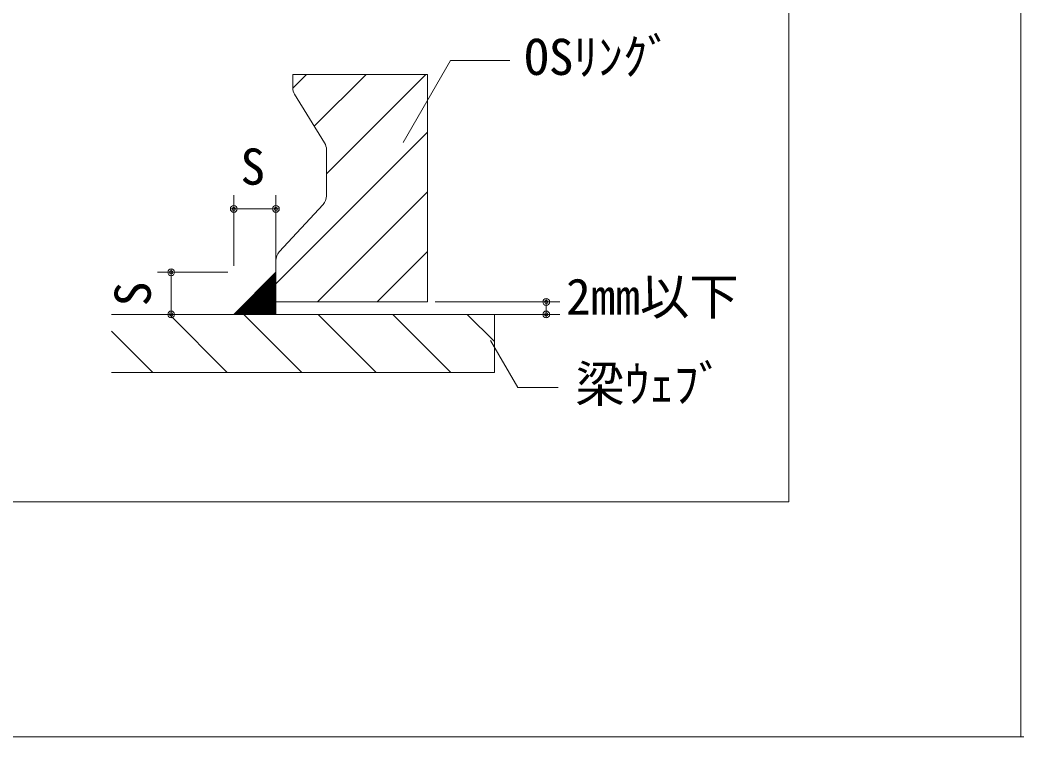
# Model space of a CAD drawing. Units: millimetres, scale not verified. Extents: x -3772 to 3772, y -2667 to 2667.
# Drawn here: x 2796 to 3772, y -2667 to -1970 of the extents above; entities that cross this region are included whole.
import ezdxf
from ezdxf.enums import TextEntityAlignment as Align

# ---------------------------------------------------------------- set-up
doc = ezdxf.new("R2010")
doc.units = ezdxf.units.MM
doc.header["$LTSCALE"] = 8
for name, color, linetype, lineweight in [('0-0_0', 7, 'Continuous', 18), ('0-2_WAKU', 7, 'Continuous', 18), ('0-6_Defpoints', 7, 'Continuous', 18)]:
    doc.layers.add(name, color=color, linetype=linetype, lineweight=lineweight)
doc.styles.add('ＭＳ ゴシック', font='')
doc.styles.get('ＭＳ ゴシック').set_extended_font_data('MS Gothic')

msp = doc.modelspace()

# ---------------------------------------------------------------- linework, layer by layer
at = {"layer": '0-0_0'}
for p, q in [((3060.923, -2023.103), (3060.923, -2036.011)), ((3060.923, -2023.103), (3192.012, -2023.103)), ((3074.443, -2023.103), (3060.938, -2036.608)), ((3132.376, -2023.103), (3081.901, -2073.578)), ((3190.31, -2023.103), (3093.695, -2119.718)), ((3192.012, -2023.103), (3192.012, -2244.315)), ((3091.872, -2089.782), (3062.746, -2042.452)), ((3192.012, -2079.335), (3044.537, -2226.809)), ((3093.695, -2096.222), (3093.695, -2141.194)), ((3192.012, -2137.268), (3084.965, -2244.315)), ((3003.572, -2209.084), (3003.572, -2140.615)), ((3044.537, -2209.084), (3044.537, -2140.615)), ((3000.127, -2153.865), (3047.85, -2153.865)), ((3090.436, -2149.529), (3047.796, -2195.723)), ((3192.012, -2195.202), (3142.898, -2244.315)), ((3044.537, -2204.058), (3044.537, -2244.315)), ((2997.916, -2215.485), (2929.447, -2215.485)), ((2942.696, -2259.895), (2942.696, -2212.173)), ((3044.537, -2215.485), (3003.572, -2256.45)), ((3044.537, -2210.459), (3044.537, -2256.45)), ((3044.537, -2235.459), (3034.55, -2225.472)), ((3044.537, -2234.252), (3035.154, -2224.869)), ((3044.537, -2233.045), (3035.757, -2224.265)), ((3044.537, -2231.838), (3036.361, -2223.662)), ((3044.537, -2230.631), (3036.964, -2223.058)), ((3044.537, -2229.424), (3037.568, -2222.455)), ((3044.537, -2228.217), (3038.171, -2221.851)), ((3044.537, -2227.01), (3038.775, -2221.248)), ((3044.537, -2225.803), (3039.378, -2220.644)), ((3044.537, -2224.596), (3039.982, -2220.041)), ((3044.537, -2223.389), (3040.585, -2219.437)), ((3044.537, -2222.182), (3041.189, -2218.834)), ((3044.537, -2220.975), (3041.792, -2218.23)), ((3044.537, -2219.768), (3042.396, -2217.627)), ((3044.537, -2218.562), (3042.999, -2217.023)), ((3044.537, -2217.355), (3043.603, -2216.42)), ((3044.537, -2216.148), (3044.206, -2215.816)), ((3044.537, -2254.77), (3024.895, -2235.128)), ((3044.537, -2253.563), (3025.498, -2234.524)), ((3044.537, -2252.356), (3026.102, -2233.921)), ((3044.537, -2251.149), (3026.705, -2233.317)), ((3044.537, -2249.942), (3027.309, -2232.714)), ((3044.537, -2248.735), (3027.912, -2232.11)), ((3044.537, -2247.528), (3028.516, -2231.507)), ((3044.537, -2246.321), (3029.119, -2230.903)), ((3044.537, -2245.114), (3029.723, -2230.3)), ((3044.537, -2243.907), (3030.326, -2229.696)), ((3044.537, -2242.7), (3030.93, -2229.093)), ((3044.537, -2241.494), (3031.533, -2228.489)), ((3044.537, -2240.287), (3032.137, -2227.886)), ((3044.537, -2239.08), (3032.74, -2227.282)), ((3044.537, -2237.873), (3033.344, -2226.679)), ((3044.537, -2236.666), (3033.947, -2226.075)), ((3026.907, -2256.45), (3015.239, -2244.783)), ((3028.113, -2256.45), (3015.843, -2244.18)), ((3029.32, -2256.45), (3016.446, -2243.576)), ((3030.527, -2256.45), (3017.05, -2242.973)), ((3031.734, -2256.45), (3017.653, -2242.369)), ((3032.941, -2256.45), (3018.257, -2241.766)), ((3034.148, -2256.45), (3018.86, -2241.162)), ((3035.355, -2256.45), (3019.464, -2240.559)), ((3036.562, -2256.45), (3020.067, -2239.955)), ((3037.769, -2256.45), (3020.671, -2239.352)), ((3038.976, -2256.45), (3021.274, -2238.748)), ((3040.183, -2256.45), (3021.878, -2238.145)), ((3041.39, -2256.45), (3022.481, -2237.541)), ((3042.597, -2256.45), (3023.084, -2236.938)), ((3043.804, -2256.45), (3023.688, -2236.335)), ((3044.537, -2255.977), (3024.291, -2235.731)), ((3044.537, -2244.315), (3192.012, -2244.315)), ((3199.35, -2244.315), (3320.665, -2244.315)), ((3307.415, -2259.763), (3307.415, -2241.003)), ((3007.595, -2256.45), (3005.584, -2254.439)), ((3008.802, -2256.45), (3006.187, -2253.835)), ((3010.009, -2256.45), (3006.791, -2253.232)), ((3011.216, -2256.45), (3007.394, -2252.628)), ((3012.423, -2256.45), (3007.998, -2252.025)), ((3013.63, -2256.45), (3008.601, -2251.421)), ((3014.837, -2256.45), (3009.205, -2250.818)), ((3016.044, -2256.45), (3009.808, -2250.214)), ((3017.251, -2256.45), (3010.412, -2249.611)), ((3018.458, -2256.45), (3011.015, -2249.007)), ((3019.665, -2256.45), (3011.618, -2248.404)), ((3020.872, -2256.45), (3012.222, -2247.801)), ((3022.079, -2256.45), (3012.825, -2247.197)), ((3023.286, -2256.45), (3013.429, -2246.594)), ((3024.493, -2256.45), (3014.032, -2245.99)), ((3025.7, -2256.45), (3014.636, -2245.387)), ((2884.773, -2256.45), (3257.032, -2256.45)), ((2997.916, -2256.45), (2929.447, -2256.45)), ((2997.252, -2312.777), (2940.925, -2256.45)), ((3003.975, -2256.45), (3003.773, -2256.249)), ((3005.181, -2256.45), (3004.377, -2255.646)), ((3006.388, -2256.45), (3004.98, -2255.042)), ((3069.669, -2312.777), (3013.342, -2256.45)), ((3142.085, -2312.777), (3085.758, -2256.45)), ((3214.502, -2312.777), (3158.175, -2256.45)), ((3257.032, -2282.89), (3230.592, -2256.45)), ((3252.196, -2256.45), (3320.665, -2256.45)), ((3257.032, -2256.45), (3257.032, -2312.777)), ((2924.835, -2312.777), (2884.773, -2272.716)), ((3253.297, -2281.698), (3279.785, -2327.577)), ((2884.773, -2312.777), (3257.032, -2312.777)), ((3279.785, -2327.577), (3318.866, -2327.577))]:
    msp.add_line(p, q, dxfattribs=at)
msp.add_lwpolyline([(3168.275, -2089.323), (3214.244, -2009.702), (3271.876, -2009.702)], dxfattribs=at)
for centre, radius in [((3003.572, -2153.865), 3.312), ((3003.572, -2153.865), 3.312), ((3003.572, -2153.865), 1.656), ((3003.572, -2153.865), 1.656), ((3044.537, -2153.865), 3.312), ((3044.537, -2153.865), 1.656), ((2942.696, -2215.485), 3.312), ((2942.696, -2215.485), 1.656), ((3307.415, -2244.315), 3.312), ((3307.415, -2244.315), 1.656), ((2942.696, -2256.45), 3.312), ((2942.696, -2256.45), 3.312), ((2942.696, -2256.45), 1.656), ((2942.696, -2256.45), 1.656), ((3307.415, -2256.45), 3.312), ((3307.415, -2256.45), 3.312), ((3307.415, -2256.45), 1.656), ((3307.415, -2256.45), 1.656)]:
    msp.add_circle(centre, radius, dxfattribs=at)
for centre, start, end in [((3073.213, -2036.011), 180, 211.6075), ((3081.406, -2096.222), 0, 31.6075), ((3081.406, -2141.194), 317.29061, 0), ((3056.827, -2204.058), 137.29061, 180)]:
    msp.add_arc(centre, 12.29, start, end, dxfattribs=at)
at = {"layer": '0-2_WAKU'}
for p, q in [((3543.284, -2438.462), (3543.284, 2109.314)), ((-3543.316, -2438.462), (3543.284, -2438.462))]:
    msp.add_line(p, q, dxfattribs=at)
at = {"layer": '0-6_Defpoints'}
for p, q in [((3768.95, 2666.938), (3768.95, -2667.062)), ((-3543.316, -2438.462), (3543.284, -2438.462)), ((-3771.916, -2667.062), (3771.884, -2667.062))]:
    msp.add_line(p, q, dxfattribs=at)

# ---------------------------------------------------------------- texts
at = {"layer": '0-0_0', "style": 'ＭＳ ゴシック'}
for s, p in [('OSﾘﾝｸﾞ', (3285.999, -2034.28)), ('S', (3010.087, -2140.907)), ('2mm以下', (3326.693, -2267.195)), ('梁ｳｪﾌﾞ', (3335.75, -2352.155))]:
    msp.add_text(s, height=35.19, dxfattribs=at).set_placement(p, align=Align.BOTTOM_LEFT)
msp.add_text('S', height=35.19, rotation=90, dxfattribs=at).set_placement((2933.395, -2248.521), align=Align.BOTTOM_LEFT)

doc.saveas('drawing.dxf')
